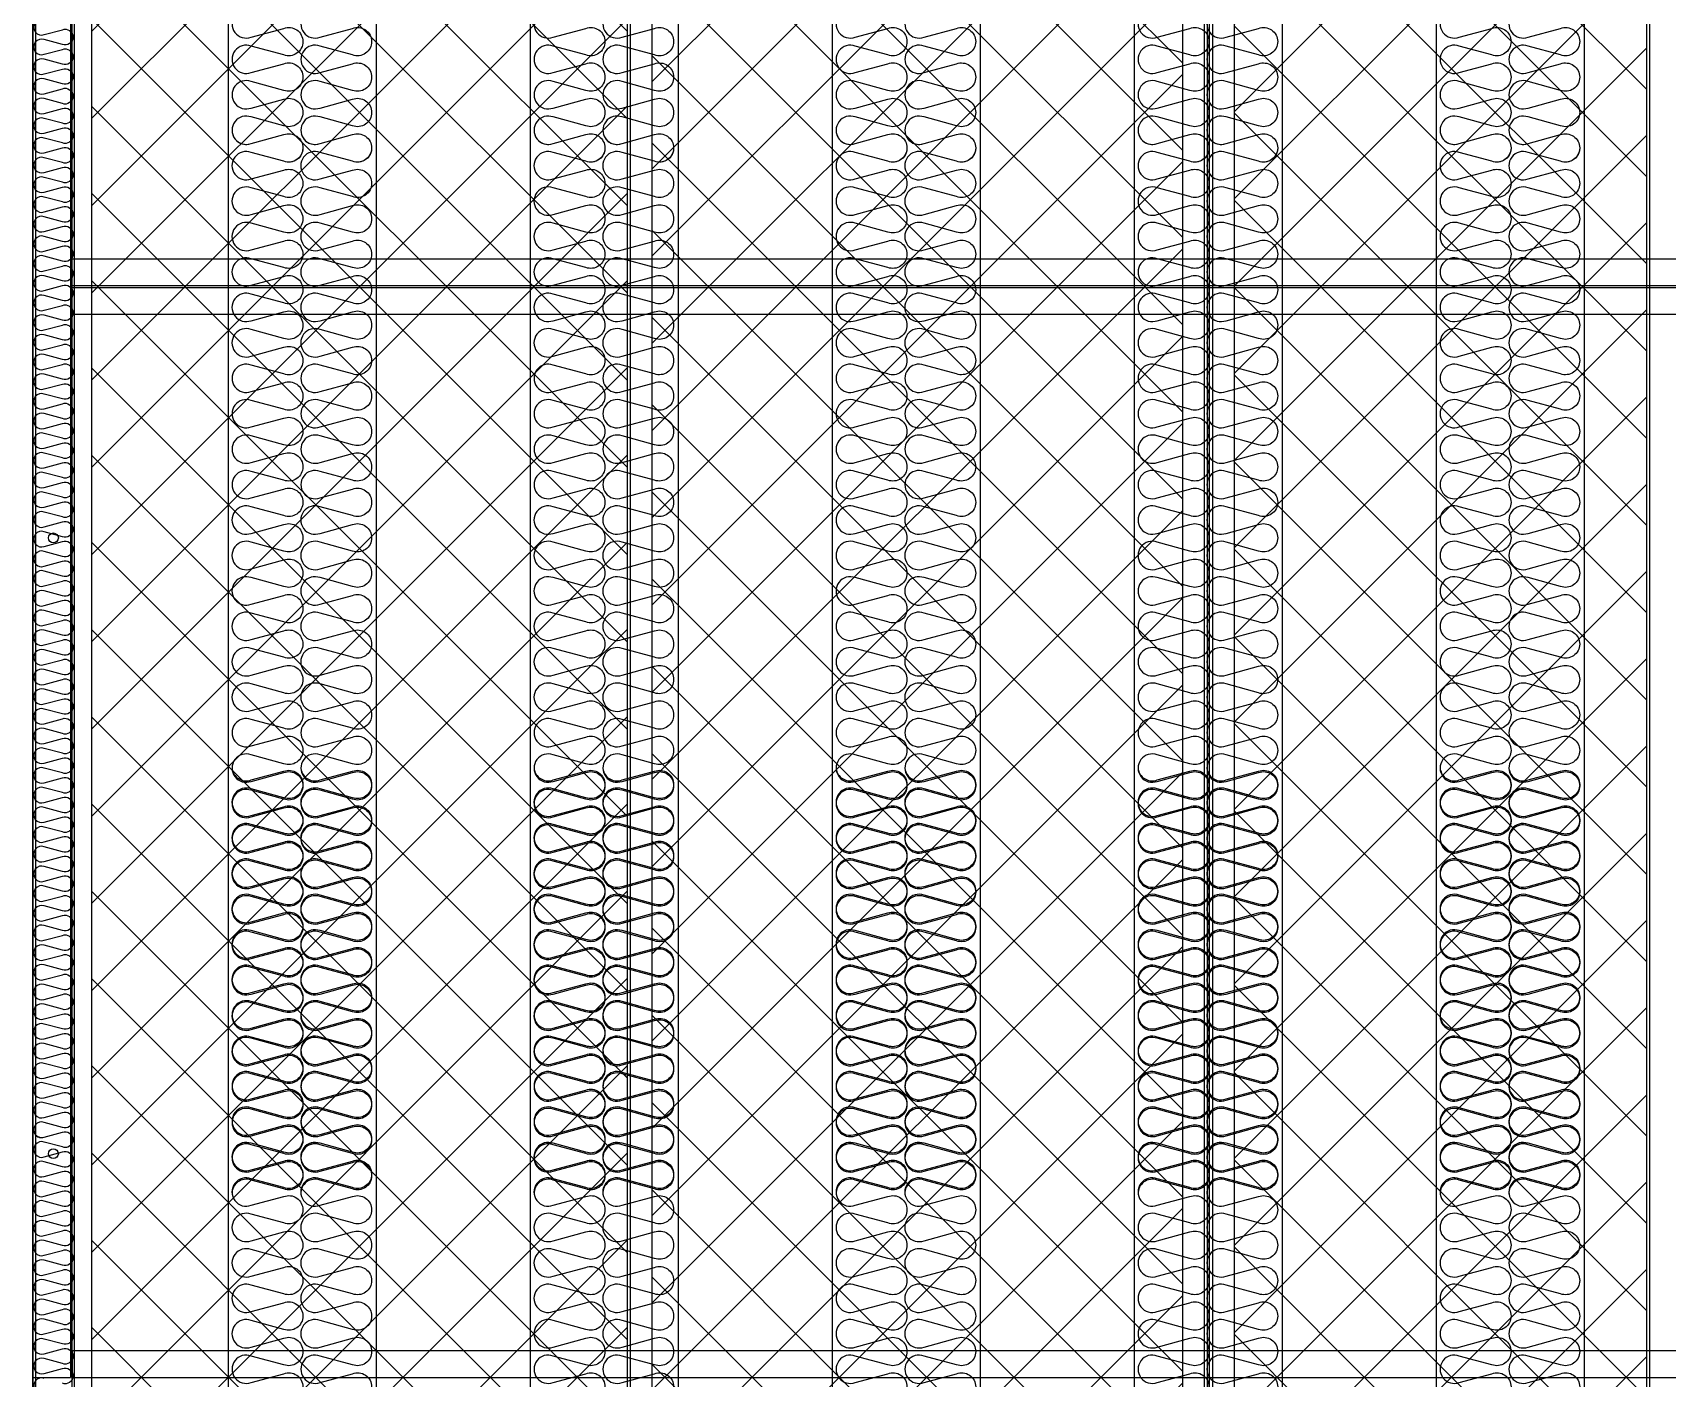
# Model space of a CAD drawing. Header units: millimetres. Extents: x 2340 to 31747, y 2051 to 22846.
# Drawn here: x 21337 to 22993, y 9236 to 10599 of the extents above; entities that cross this region are included whole.
import ezdxf

# ---------------------------------------------------------------- set-up
doc = ezdxf.new("R2010")
doc.units = ezdxf.units.MM
doc.layers.add('SMS', color=220, linetype='Continuous')

# ---------------------------------------------------------------- blocks, each defined once
blk = doc.blocks.new('sp 300rt')
at = {"color": 7}
for p, q in [((-53856.4, -79719.9), (-53856.4, -82797.9)), ((-53706.4, -79719.9), (-53706.4, -82797.9))]:
    blk.add_line(p, q, dxfattribs=at)
at = {"layer": 'SMS', "color": 5}
for points in [[(-53833, -81036.7, 1.449198), (-53833, -81063.5), (-53800.1, -81054.6, -0.524856), (-53780.6, -81068, -0.524856), (-53800.1, -81081.5), (-53833, -81072.6, 1.449198), (-53833, -81099.4), (-53800.1, -81090.5, -0.524856), (-53780.6, -81104, -0.524856), (-53800.1, -81117.4), (-53833, -81108.5, 1.449198), (-53833, -81135.3), (-53800.1, -81126.4, -0.524856), (-53780.6, -81139.9, -0.524856), (-53800.1, -81153.3), (-53833, -81144.4, 1.449198), (-53833, -81171.2), (-53800.1, -81162.3, -0.524856), (-53780.6, -81175.8, -0.417249), (-53795.1, -81190.1)], [(-53763.3, -81036.7, 1.449198), (-53763.3, -81063.5), (-53730.4, -81054.6, -0.524856), (-53711, -81068, -0.524856), (-53730.4, -81081.5), (-53763.3, -81072.6, 1.449198), (-53763.3, -81099.4), (-53730.4, -81090.5, -0.524856), (-53711, -81104, -0.524856), (-53730.4, -81117.4), (-53763.3, -81108.5, 1.449198), (-53763.3, -81135.3), (-53730.4, -81126.4, -0.524856), (-53711, -81139.9, -0.524856), (-53730.4, -81153.3), (-53763.3, -81144.4, 1.449198), (-53763.3, -81171.2), (-53730.4, -81162.3, -0.524856), (-53711, -81175.8, -0.417249), (-53725.5, -81190.1)], [(-53852, -81161.4, 0.446849), (-53833, -81171.2), (-53800.1, -81162.3, -0.524856), (-53780.6, -81175.8, -0.524856), (-53800.1, -81189.2), (-53833, -81180.3, 1.449198), (-53833, -81207.2), (-53800.1, -81198.3, -0.524856), (-53780.6, -81211.7, -0.524856), (-53800.1, -81225.1), (-53833, -81216.2, 1.449198), (-53833, -81243.1), (-53800.1, -81234.2, -0.524856), (-53780.6, -81247.6, -0.524856), (-53800.1, -81261), (-53833, -81252.1, 1.449198), (-53833, -81279), (-53800.1, -81270.1, -0.524856), (-53780.6, -81283.5, -0.524856), (-53800.1, -81296.9), (-53833, -81288, 1.449198), (-53833, -81314.9), (-53800.1, -81306, -0.524856), (-53780.6, -81319.4, -0.524856), (-53800.1, -81332.8), (-53833, -81323.9, 1.449198), (-53833, -81350.8), (-53800.1, -81341.9, -0.524856), (-53780.6, -81355.3, -0.524856), (-53800.1, -81368.8), (-53833, -81359.8, 1.449198), (-53833, -81386.7), (-53800.1, -81377.8, -0.524856), (-53780.6, -81391.2, -0.524856), (-53800.1, -81404.7), (-53833, -81395.8, 1.449198), (-53833, -81422.6), (-53800.1, -81413.7, -0.524856), (-53780.6, -81427.1, -0.524856), (-53800.1, -81440.6), (-53833, -81431.7, 1.449198), (-53833, -81458.5), (-53800.1, -81449.6, -0.524856), (-53780.6, -81463.1, -0.524856), (-53800.1, -81476.5), (-53833, -81467.6, 1.449198), (-53833, -81494.4), (-53800.1, -81485.5, -0.524856), (-53780.6, -81499, -0.524856), (-53800.1, -81512.4), (-53833, -81503.5, 1.449198), (-53833, -81530.3), (-53800.1, -81521.4, -0.524856), (-53780.6, -81534.9, -0.524856), (-53800.1, -81548.3), (-53833, -81539.4, 1.449198), (-53833, -81566.3), (-53800.1, -81557.4, -0.524856), (-53780.6, -81570.8, -0.524856), (-53800.1, -81584.2), (-53833, -81575.3, 1.449198), (-53833, -81602.2), (-53800.1, -81593.3, -0.524856), (-53780.6, -81606.7, -0.524856), (-53800.1, -81620.1), (-53833, -81611.2, 1.449198), (-53833, -81638.1), (-53800.1, -81629.2, -0.524856), (-53780.6, -81642.6, -0.524856), (-53800.1, -81656), (-53833, -81647.1, 1.449198), (-53833, -81674), (-53800.1, -81665.1, -0.524856), (-53780.6, -81678.5, -0.524856), (-53800.1, -81691.9), (-53833, -81683, 1.449198), (-53833, -81709.9), (-53800.1, -81701, -0.524856), (-53780.6, -81714.4, -0.524856), (-53800.1, -81727.9), (-53833, -81718.9, 1.449198), (-53833, -81745.8), (-53800.1, -81736.9, -0.524856), (-53780.6, -81750.3, -0.524856), (-53800.1, -81763.8), (-53833, -81754.9, 1.449198), (-53833, -81781.7), (-53800.1, -81772.8, -0.524856), (-53780.6, -81786.2, -0.524856), (-53800.1, -81799.7), (-53833, -81790.8, 1.449198), (-53833, -81817.6), (-53800.1, -81808.7, -0.524856), (-53780.6, -81822.2, -0.524856), (-53800.1, -81835.6), (-53833, -81826.7, 1.449198), (-53833, -81853.5), (-53800.1, -81844.6, -0.524856), (-53780.6, -81858.1, -0.524856), (-53800.1, -81871.5), (-53833, -81862.6, 1.449198), (-53833, -81889.4), (-53800.1, -81880.5, -0.524856), (-53780.6, -81894, -0.524856), (-53800.1, -81907.4), (-53833, -81898.5, 1.449198), (-53833, -81925.4), (-53800.1, -81916.5, -0.524856), (-53780.6, -81929.9, -0.524856), (-53800.1, -81943.3), (-53833, -81934.4, 1.449198), (-53833, -81961.3), (-53800.1, -81952.4, -0.524856), (-53780.6, -81965.8, -0.524856), (-53800.1, -81979.2), (-53833, -81970.3, 1.449198), (-53833, -81997.2), (-53800.1, -81988.3, -0.524856), (-53780.6, -82001.7, -0.524856), (-53800.1, -82015.1), (-53833, -82006.2, 1.449198), (-53833, -82033.1), (-53800.1, -82024.2, -0.524856), (-53780.6, -82037.6, -0.524856), (-53800.1, -82051), (-53833, -82042.1, 1.449198), (-53833, -82069), (-53800.1, -82060.1, -0.524856), (-53780.6, -82073.5, -0.524856), (-53800.1, -82087), (-53833, -82078, 1.449198), (-53833, -82104.9), (-53800.1, -82096, -0.524856), (-53780.6, -82109.4, -0.524856), (-53800.1, -82122.9), (-53833, -82114, 1.449198), (-53833, -82140.8), (-53800.1, -82131.9, -0.524856), (-53780.6, -82145.3, -0.524856), (-53800.1, -82158.8), (-53833, -82149.9, 1.449198), (-53833, -82176.7), (-53800.1, -82167.8, -0.524856), (-53780.6, -82181.3, -0.524856), (-53800.1, -82194.7), (-53833, -82185.8, 0.440524), (-53851.9, -82195.3, 0.440524)], [(-53782.3, -81161.4, 0.446849), (-53763.3, -81171.2), (-53730.4, -81162.3, -0.524856), (-53711, -81175.8, -0.524856), (-53730.4, -81189.2), (-53763.3, -81180.3, 1.449198), (-53763.3, -81207.2), (-53730.4, -81198.3, -0.524856), (-53711, -81211.7, -0.524856), (-53730.4, -81225.1), (-53763.3, -81216.2, 1.449198), (-53763.3, -81243.1), (-53730.4, -81234.2, -0.524856), (-53711, -81247.6, -0.524856), (-53730.4, -81261), (-53763.3, -81252.1, 1.449198), (-53763.3, -81279), (-53730.4, -81270.1, -0.524856), (-53711, -81283.5, -0.524856), (-53730.4, -81296.9), (-53763.3, -81288, 1.449198), (-53763.3, -81314.9), (-53730.4, -81306, -0.524856), (-53711, -81319.4, -0.524856), (-53730.4, -81332.8), (-53763.3, -81323.9, 1.449198), (-53763.3, -81350.8), (-53730.4, -81341.9, -0.524856), (-53711, -81355.3, -0.524856), (-53730.4, -81368.8), (-53763.3, -81359.8, 1.449198), (-53763.3, -81386.7), (-53730.4, -81377.8, -0.524856), (-53711, -81391.2, -0.524856), (-53730.4, -81404.7), (-53763.3, -81395.8, 1.449198), (-53763.3, -81422.6), (-53730.4, -81413.7, -0.524856), (-53711, -81427.1, -0.524856), (-53730.4, -81440.6), (-53763.3, -81431.7, 1.449198), (-53763.3, -81458.5), (-53730.4, -81449.6, -0.524856), (-53711, -81463.1, -0.524856), (-53730.4, -81476.5), (-53763.3, -81467.6, 1.449198), (-53763.3, -81494.4), (-53730.4, -81485.5, -0.524856), (-53711, -81499, -0.524856), (-53730.4, -81512.4), (-53763.3, -81503.5, 1.449198), (-53763.3, -81530.3), (-53730.4, -81521.4, -0.524856), (-53711, -81534.9, -0.524856), (-53730.4, -81548.3), (-53763.3, -81539.4, 1.449198), (-53763.3, -81566.3), (-53730.4, -81557.4, -0.524856), (-53711, -81570.8, -0.524856), (-53730.4, -81584.2), (-53763.3, -81575.3, 1.449198), (-53763.3, -81602.2), (-53730.4, -81593.3, -0.524856), (-53711, -81606.7, -0.524856), (-53730.4, -81620.1), (-53763.3, -81611.2, 1.449198), (-53763.3, -81638.1), (-53730.4, -81629.2, -0.524856), (-53711, -81642.6, -0.524856), (-53730.4, -81656), (-53763.3, -81647.1, 1.449198), (-53763.3, -81674), (-53730.4, -81665.1, -0.524856), (-53711, -81678.5, -0.524856), (-53730.4, -81691.9), (-53763.3, -81683, 1.449198), (-53763.3, -81709.9), (-53730.4, -81701, -0.524856), (-53711, -81714.4, -0.524856), (-53730.4, -81727.9), (-53763.3, -81718.9, 1.449198), (-53763.3, -81745.8), (-53730.4, -81736.9, -0.524856), (-53711, -81750.3, -0.524856), (-53730.4, -81763.8), (-53763.3, -81754.9, 1.449198), (-53763.3, -81781.7), (-53730.4, -81772.8, -0.524856), (-53711, -81786.2, -0.524856), (-53730.4, -81799.7), (-53763.3, -81790.8, 1.449198), (-53763.3, -81817.6), (-53730.4, -81808.7, -0.524856), (-53711, -81822.2, -0.524856), (-53730.4, -81835.6), (-53763.3, -81826.7, 1.449198), (-53763.3, -81853.5), (-53730.4, -81844.6, -0.524856), (-53711, -81858.1, -0.524856), (-53730.4, -81871.5), (-53763.3, -81862.6, 1.449198), (-53763.3, -81889.4), (-53730.4, -81880.5, -0.524856), (-53711, -81894, -0.524856), (-53730.4, -81907.4), (-53763.3, -81898.5, 1.449198), (-53763.3, -81925.4), (-53730.4, -81916.5, -0.524856), (-53711, -81929.9, -0.524856), (-53730.4, -81943.3), (-53763.3, -81934.4, 1.449198), (-53763.3, -81961.3), (-53730.4, -81952.4, -0.524856), (-53711, -81965.8, -0.524856), (-53730.4, -81979.2), (-53763.3, -81970.3, 1.449198), (-53763.3, -81997.2), (-53730.4, -81988.3, -0.524856), (-53711, -82001.7, -0.524856), (-53730.4, -82015.1), (-53763.3, -82006.2, 1.449198), (-53763.3, -82033.1), (-53730.4, -82024.2, -0.524856), (-53711, -82037.6, -0.524856), (-53730.4, -82051), (-53763.3, -82042.1, 1.449198), (-53763.3, -82069), (-53730.4, -82060.1, -0.524856), (-53711, -82073.5, -0.524856), (-53730.4, -82087), (-53763.3, -82078, 1.449198), (-53763.3, -82104.9), (-53730.4, -82096, -0.524856), (-53711, -82109.4, -0.524856), (-53730.4, -82122.9), (-53763.3, -82114, 1.449198), (-53763.3, -82140.8), (-53730.4, -82131.9, -0.524856), (-53711, -82145.3, -0.524856), (-53730.4, -82158.8), (-53763.3, -82149.9, 1.449198), (-53763.3, -82176.7), (-53730.4, -82167.8, -0.524856), (-53711, -82181.3, -0.524856), (-53730.4, -82194.7), (-53763.3, -82185.8, 0.440524), (-53782.3, -82195.3, 0.440524)], [(-53852, -81806.4, 0.446849), (-53833, -81816.2), (-53800.1, -81807.3, -0.524856), (-53780.6, -81820.8, -0.524856), (-53800.1, -81834.2), (-53833, -81825.3, 1.449198), (-53833, -81852.2), (-53800.1, -81843.3, -0.524856), (-53780.6, -81856.7, -0.524856), (-53800.1, -81870.1), (-53833, -81861.2, 1.449198), (-53833, -81888.1), (-53800.1, -81879.2, -0.524856), (-53780.6, -81892.6, -0.524856), (-53800.1, -81906), (-53833, -81897.1, 1.449198), (-53833, -81924), (-53800.1, -81915.1, -0.524856), (-53780.6, -81928.5, -0.524856), (-53800.1, -81941.9), (-53833, -81933, 1.449198), (-53833, -81959.9), (-53800.1, -81951, -0.524856), (-53780.6, -81964.4, -0.524856), (-53800.1, -81977.8), (-53833, -81968.9, 1.449198), (-53833, -81995.8), (-53800.1, -81986.9, -0.524856), (-53780.6, -82000.3, -0.524856), (-53800.1, -82013.8), (-53833, -82004.8, 1.449198), (-53833, -82031.7), (-53800.1, -82022.8, -0.524856), (-53780.6, -82036.2, -0.524856), (-53800.1, -82049.7), (-53833, -82040.8, 1.449198), (-53833, -82067.6), (-53800.1, -82058.7, -0.524856), (-53780.6, -82072.1, -0.524856), (-53800.1, -82085.6), (-53833, -82076.7, 1.449198), (-53833, -82103.5), (-53800.1, -82094.6, -0.524856), (-53780.6, -82108.1, -0.524856), (-53800.1, -82121.5), (-53833, -82112.6, 1.449198), (-53833, -82139.4), (-53800.1, -82130.5, -0.524856), (-53780.6, -82144, -0.524856), (-53800.1, -82157.4), (-53833, -82148.5, 1.449198), (-53833, -82175.3), (-53800.1, -82166.4, -0.524856), (-53780.6, -82179.9, -0.524856), (-53800.1, -82193.3), (-53833, -82184.4, 1.449198), (-53833, -82211.3), (-53800.1, -82202.4, -0.524856), (-53780.6, -82215.8, -0.524856), (-53800.1, -82229.2), (-53833, -82220.3, 1.449198), (-53833, -82247.2), (-53800.1, -82238.3, -0.524856), (-53780.6, -82251.7, -0.524856), (-53800.1, -82265.1), (-53833, -82256.2, 1.449198), (-53833, -82283.1), (-53800.1, -82274.2, -0.524856), (-53780.6, -82287.6, -0.524856), (-53800.1, -82301), (-53833, -82292.1, 1.449198), (-53833, -82319), (-53800.1, -82310.1, -0.524856), (-53780.6, -82323.5, -0.524856), (-53800.1, -82336.9), (-53833, -82328, 1.449198), (-53833, -82354.9), (-53800.1, -82346, -0.524856), (-53780.6, -82359.4, -0.524856), (-53800.1, -82372.9), (-53833, -82363.9, 1.449198), (-53833, -82390.8), (-53800.1, -82381.9, -0.524856), (-53780.6, -82395.3, -0.524856), (-53800.1, -82408.8), (-53833, -82399.9, 1.449198), (-53833, -82426.7), (-53800.1, -82417.8, -0.524856), (-53780.6, -82431.2, -0.524856)], [(-53782.3, -81806.4, 0.446849), (-53763.3, -81816.2), (-53730.4, -81807.3, -0.524856), (-53711, -81820.8, -0.524856), (-53730.4, -81834.2), (-53763.3, -81825.3, 1.449198), (-53763.3, -81852.2), (-53730.4, -81843.3, -0.524856), (-53711, -81856.7, -0.524856), (-53730.4, -81870.1), (-53763.3, -81861.2, 1.449198), (-53763.3, -81888.1), (-53730.4, -81879.2, -0.524856), (-53711, -81892.6, -0.524856), (-53730.4, -81906), (-53763.3, -81897.1, 1.449198), (-53763.3, -81924), (-53730.4, -81915.1, -0.524856), (-53711, -81928.5, -0.524856), (-53730.4, -81941.9), (-53763.3, -81933, 1.449198), (-53763.3, -81959.9), (-53730.4, -81951, -0.524856), (-53711, -81964.4, -0.524856), (-53730.4, -81977.8), (-53763.3, -81968.9, 1.449198), (-53763.3, -81995.8), (-53730.4, -81986.9, -0.524856), (-53711, -82000.3, -0.524856), (-53730.4, -82013.8), (-53763.3, -82004.8, 1.449198), (-53763.3, -82031.7), (-53730.4, -82022.8, -0.524856), (-53711, -82036.2, -0.524856), (-53730.4, -82049.7), (-53763.3, -82040.8, 1.449198), (-53763.3, -82067.6), (-53730.4, -82058.7, -0.524856), (-53711, -82072.1, -0.524856), (-53730.4, -82085.6), (-53763.3, -82076.7, 1.449198), (-53763.3, -82103.5), (-53730.4, -82094.6, -0.524856), (-53711, -82108.1, -0.524856), (-53730.4, -82121.5), (-53763.3, -82112.6, 1.449198), (-53763.3, -82139.4), (-53730.4, -82130.5, -0.524856), (-53711, -82144, -0.524856), (-53730.4, -82157.4), (-53763.3, -82148.5, 1.449198), (-53763.3, -82175.3), (-53730.4, -82166.4, -0.524856), (-53711, -82179.9, -0.524856), (-53730.4, -82193.3), (-53763.3, -82184.4, 1.449198), (-53763.3, -82211.3), (-53730.4, -82202.4, -0.524856), (-53711, -82215.8, -0.524856), (-53730.4, -82229.2), (-53763.3, -82220.3, 1.449198), (-53763.3, -82247.2), (-53730.4, -82238.3, -0.524856), (-53711, -82251.7, -0.524856), (-53730.4, -82265.1), (-53763.3, -82256.2, 1.449198), (-53763.3, -82283.1), (-53730.4, -82274.2, -0.524856), (-53711, -82287.6, -0.524856), (-53730.4, -82301), (-53763.3, -82292.1, 1.449198), (-53763.3, -82319), (-53730.4, -82310.1, -0.524856), (-53711, -82323.5, -0.524856), (-53730.4, -82336.9), (-53763.3, -82328, 1.449198), (-53763.3, -82354.9), (-53730.4, -82346, -0.524856), (-53711, -82359.4, -0.524856), (-53730.4, -82372.9), (-53763.3, -82363.9, 1.449198), (-53763.3, -82390.8), (-53730.4, -82381.9, -0.524856), (-53711, -82395.3, -0.524856), (-53730.4, -82408.8), (-53763.3, -82399.9, 1.449198), (-53763.3, -82426.7), (-53730.4, -82417.8, -0.524856), (-53711, -82431.2, -0.524856)], [(-53833, -82185.8, 1.449198), (-53833, -82212.6), (-53800.1, -82203.7, -0.524856), (-53780.6, -82217.2, -0.524856), (-53800.1, -82230.6), (-53833, -82221.7, 0.54148), (-53852.4, -82235.9, 0.54148)], [(-53763.3, -82185.8, 1.449198), (-53763.3, -82212.6), (-53730.4, -82203.7, -0.524856), (-53711, -82217.2, -0.524856), (-53730.4, -82230.6), (-53763.3, -82221.7, 0.54148), (-53782.8, -82235.9, 0.54148)]]:
    blk.add_lwpolyline(points, format="xyb", dxfattribs=at)
blk = doc.blocks.new('SCR 300')
at = {"ltscale": 500}
h = blk.add_hatch(dxfattribs=at)
h.set_pattern_fill('ANSI37', color=251, scale=500)
h.set_pattern_definition([(45, (-85149.36, -101779.02), (-44.19417, 44.19417), []), (135, (-85149.36, -101779.02), (-44.19417, -44.19417), [])])
h.paths.add_polyline_path([(-57346.5, -86135.2), (-57889.3, -86135.2), (-57889.3, -89168.2), (-57346.5, -89168.2)])
h = blk.add_hatch(dxfattribs=at)
h.set_pattern_fill('ANSI37', color=251, scale=500)
h.set_pattern_definition([(45, (-84972.36, -101779.02), (-44.19417, 44.19417), []), (135, (-84972.36, -101779.02), (-44.19417, -44.19417), [])])
h.paths.add_polyline_path([(-56783.9, -86135.2), (-57321.5, -86135.2), (-57321.5, -89168.2), (-56783.9, -89168.2)])
h = blk.add_hatch(dxfattribs=at)
h.set_pattern_fill('ANSI37', color=251, scale=500)
h.set_pattern_definition([(45, (-85324.46, -101779.02), (-44.19417, 44.19417), []), (135, (-85324.46, -101779.02), (-44.19417, -44.19417), [])])
h.paths.add_polyline_path([(-56731.6, -89168.2), (-56313.8, -89168.2), (-56313.8, -86135.2), (-56731.6, -86135.2)])
at = {"color": 251, "ltscale": 500}
for p, q in [((-57945.8, -86073.7), (-57945.8, -89229.7)), ((-56758.8, -86073.7), (-56758.8, -89229.7)), ((-56756.8, -86073.7), (-56756.8, -89229.7)), ((-57909.3, -86110.2), (-57909.3, -89193.2)), ((-57906.8, -86112.7), (-57906.8, -89190.7)), ((-57889.3, -86112.7), (-57889.3, -89190.7)), ((-56783.9, -86112.7), (-56783.9, -89190.7)), ((-56761.9, -86112.7), (-56761.9, -89190.7)), ((-56753.6, -86112.7), (-56753.6, -89190.7)), ((-56731.6, -86112.7), (-56731.6, -89190.7)), ((-57346.5, -86135.2), (-57346.5, -89168.2)), ((-57343.5, -86135.2), (-57343.5, -89168.2)), ((-57321.5, -86135.2), (-57321.5, -89168.2)), ((-56313.8, -86135.2), (-56313.8, -89168.2)), ((-56310.8, -86135.2), (-56310.8, -89168.2))]:
    blk.add_line(p, q, dxfattribs=at)
for centre in [(-57927.8, -87963.7), (-57927.8, -88587.7)]:
    blk.add_circle(centre, 5, dxfattribs=at)
blk = doc.blocks.new('2')
for p, q in [((21337, 11980.2), (21337, 8780.2)), ((21337, 11623.9), (21337, 9236.5)), ((21375.2, 11623.9), (21375.2, 9236.5)), ((21375.2, 10370.1), (24599.7, 10370.1)), ((21375.2, 10342.9), (24599.7, 10342.9)), ((21375.2, 10341), (24599.7, 10341)), ((21375.2, 10313.8), (24599.7, 10313.8)), ((21377, 9263.8), (24597.9, 9263.8)), ((21377, 9263.8), (21377, 9236.5)), ((21337, 9236.5), (21375.2, 9236.5)), ((21377, 9236.5), (24597.9, 9236.5))]:
    blk.add_line(p, q)
at = {"color": 7}
for p, q in [((21337, 11980.2), (21337, 8780.2)), ((21379, 11980.2), (21379, 8860.2))]:
    blk.add_line(p, q, dxfattribs=at)
at = {"ltscale": 500, "elevation": 0}
blk.add_lwpolyline([(21337, 11689.2), (24637.9, 11689.2), (24637.9, 8780.1), (21337, 8780.1)], close=True, dxfattribs=at)
at = {"layer": 'SMS', "color": 5}
for points in [[(21348.8, 10612.1, 1.449198), (21348.8, 10597.2), (21367.1, 10602.1, -0.524856), (21377.9, 10594.6, -0.524856), (21367.1, 10587.2), (21348.8, 10592.1, 1.449198), (21348.8, 10577.2), (21367.1, 10582.2, -0.524856), (21377.9, 10574.7, -0.524856), (21367.1, 10567.2), (21348.8, 10572.2, 1.449198), (21348.8, 10557.3), (21367.1, 10562.2, -0.524856), (21377.9, 10554.7, -0.524856), (21367.1, 10547.3), (21348.8, 10552.2, 1.449198), (21348.8, 10537.3), (21367.1, 10542.3, -0.524856), (21377.9, 10534.8, -0.524856), (21367.1, 10527.3), (21348.8, 10532.3, 1.449198), (21348.8, 10517.4), (21367.1, 10522.3, -0.524856), (21377.9, 10514.8, -0.524856), (21367.1, 10507.4), (21348.8, 10512.3, 1.449198), (21348.8, 10497.4), (21367.1, 10502.4, -0.524856), (21377.9, 10494.9, -0.524856), (21367.1, 10487.4), (21348.8, 10492.4, 1.449198), (21348.8, 10477.5), (21367.1, 10482.4, -0.524856), (21377.9, 10474.9, -0.524856), (21367.1, 10467.5), (21348.8, 10472.4, 1.449198), (21348.8, 10457.5), (21367.1, 10462.5, -0.524856), (21377.9, 10455, -0.524856), (21367.1, 10447.5), (21348.8, 10452.5, 1.449198), (21348.8, 10437.6), (21367.1, 10442.5, -0.524856), (21377.9, 10435, -0.524856), (21367.1, 10427.6), (21348.8, 10432.5, 1.449198), (21348.8, 10417.6), (21367.1, 10422.6, -0.524856), (21377.9, 10415.1, -0.524856), (21367.1, 10407.6), (21348.8, 10412.6, 1.449198), (21348.8, 10397.7), (21367.1, 10402.6, -0.524856), (21377.9, 10395.1, -0.524856), (21367.1, 10387.7), (21348.8, 10392.6, 1.449198), (21348.8, 10377.7), (21367.1, 10382.7, -0.524856), (21377.9, 10375.2, -0.524856), (21367.1, 10367.7), (21348.8, 10372.7, 1.449198), (21348.8, 10357.8), (21367.1, 10362.7, -0.524856), (21377.9, 10355.2, -0.524856), (21367.1, 10347.8), (21348.8, 10352.7, 1.449198), (21348.8, 10337.8), (21367.1, 10342.8, -0.524856), (21377.9, 10335.3, -0.524856), (21367.1, 10327.8), (21348.8, 10332.8, 1.449198), (21348.8, 10317.9), (21367.1, 10322.8, -0.524856), (21377.9, 10315.3, -0.524856), (21367.1, 10307.9), (21348.8, 10312.8, 1.449198), (21348.8, 10297.9), (21367.1, 10302.9, -0.524856), (21377.9, 10295.4, -0.524856), (21367.1, 10287.9), (21348.8, 10292.9, 1.449198), (21348.8, 10278), (21367.1, 10282.9, -0.524856), (21377.9, 10275.4, -0.524856), (21367.1, 10268), (21348.8, 10272.9, 1.449198), (21348.8, 10258), (21367.1, 10263, -0.524856), (21377.9, 10255.5, -0.524856), (21367.1, 10248), (21348.8, 10253, 1.449198), (21348.8, 10238.1), (21367.1, 10243, -0.524856), (21377.9, 10235.5, -0.524856), (21367.1, 10228.1), (21348.8, 10233, 1.449198), (21348.8, 10218.1), (21367.1, 10223.1, -0.524856), (21377.9, 10215.6, -0.524856), (21367.1, 10208.1), (21348.8, 10213.1, 1.449198), (21348.8, 10198.2), (21367.1, 10203.1, -0.524856), (21377.9, 10195.6, -0.524856), (21367.1, 10188.2), (21348.8, 10193.1, 1.449198), (21348.8, 10178.2), (21367.1, 10183.2, -0.524856), (21377.9, 10175.7, -0.524856), (21367.1, 10168.2), (21348.8, 10173.2, 1.449198), (21348.8, 10158.3), (21367.1, 10163.2, -0.524856), (21377.9, 10155.7, -0.524856), (21367.1, 10148.3), (21348.8, 10153.2, 1.449198), (21348.8, 10138.3), (21367.1, 10143.3, -0.524856), (21377.9, 10135.8, -0.524856), (21367.1, 10128.3), (21348.8, 10133.3, 1.449198), (21348.8, 10118.4), (21367.1, 10123.3, -0.524856), (21377.9, 10115.8, -0.524856), (21367.1, 10108.4), (21348.8, 10113.3, 1.449198), (21348.8, 10098.4), (21367.1, 10103.4, -0.524856), (21377.9, 10095.9, -0.524856), (21367.1, 10088.4), (21348.8, 10093.4, 1.449198), (21348.8, 10078.5), (21367.1, 10083.4, -0.524856), (21377.9, 10075.9, -0.524856), (21367.1, 10068.5), (21348.8, 10073.4, 1.449198), (21348.8, 10058.5), (21367.1, 10063.5, -0.524856), (21377.9, 10056, -0.417249), (21369.8, 10048)], [(21338.2, 10064, 0.446849), (21348.8, 10058.5), (21367.1, 10063.5, -0.524856), (21377.9, 10056, -0.524856), (21367.1, 10048.5), (21348.8, 10053.5, 1.449198), (21348.8, 10038.6), (21367.1, 10043.5, -0.524856), (21377.9, 10036, -0.524856), (21367.1, 10028.6), (21348.8, 10033.5, 1.449198), (21348.8, 10018.6), (21367.1, 10023.6, -0.524856), (21377.9, 10016.1, -0.524856), (21367.1, 10008.6), (21348.8, 10013.6, 1.449198), (21348.8, 9998.7), (21367.1, 10003.6, -0.524856), (21377.9, 9996.1, -0.524856), (21367.1, 9988.7), (21348.8, 9993.6, 1.449198), (21348.8, 9978.7), (21367.1, 9983.7, -0.524856), (21377.9, 9976.2, -0.524856), (21367.1, 9968.7), (21348.8, 9973.7, 1.449198), (21348.8, 9958.8), (21367.1, 9963.7, -0.524856), (21377.9, 9956.2, -0.524856), (21367.1, 9948.8), (21348.8, 9953.7, 1.449198), (21348.8, 9938.8), (21367.1, 9943.8, -0.524856), (21377.9, 9936.3, -0.524856), (21367.1, 9928.8), (21348.8, 9933.8, 1.449198), (21348.8, 9918.9), (21367.1, 9923.8, -0.524856), (21377.9, 9916.3, -0.524856), (21367.1, 9908.9), (21348.8, 9913.8, 1.449198), (21348.8, 9898.9), (21367.1, 9903.9, -0.524856), (21377.9, 9896.4, -0.524856), (21367.1, 9888.9), (21348.8, 9893.9, 1.449198), (21348.8, 9879), (21367.1, 9883.9, -0.524856), (21377.9, 9876.4, -0.524856), (21367.1, 9869), (21348.8, 9873.9, 1.449198), (21348.8, 9859), (21367.1, 9864, -0.524856), (21377.9, 9856.5, -0.524856), (21367.1, 9849), (21348.8, 9854, 1.449198), (21348.8, 9839.1), (21367.1, 9844, -0.524856), (21377.9, 9836.5, -0.524856), (21367.1, 9829.1), (21348.8, 9834, 1.449198), (21348.8, 9819.1), (21367.1, 9824.1, -0.524856), (21377.9, 9816.6, -0.524856), (21367.1, 9809.1), (21348.8, 9814.1, 1.449198), (21348.8, 9799.2), (21367.1, 9804.1, -0.524856), (21377.9, 9796.6, -0.524856), (21367.1, 9789.2), (21348.8, 9794.1, 1.449198), (21348.8, 9779.2), (21367.1, 9784.2, -0.524856), (21377.9, 9776.7, -0.524856), (21367.1, 9769.2), (21348.8, 9774.2, 1.449198), (21348.8, 9759.3), (21367.1, 9764.2, -0.524856), (21377.9, 9756.7, -0.524856), (21367.1, 9749.3), (21348.8, 9754.2, 1.449198), (21348.8, 9739.3), (21367.1, 9744.3, -0.524856), (21377.9, 9736.8, -0.524856), (21367.1, 9729.3), (21348.8, 9734.3, 1.449198), (21348.8, 9719.4), (21367.1, 9724.3, -0.524856), (21377.9, 9716.8, -0.524856), (21367.1, 9709.4), (21348.8, 9714.3, 1.449198), (21348.8, 9699.4), (21367.1, 9704.4, -0.524856), (21377.9, 9696.9, -0.524856), (21367.1, 9689.4), (21348.8, 9694.4, 1.449198), (21348.8, 9679.5), (21367.1, 9684.4, -0.524856), (21377.9, 9676.9, -0.524856), (21367.1, 9669.5), (21348.8, 9674.4, 1.449198), (21348.8, 9659.5), (21367.1, 9664.5, -0.524856), (21377.9, 9657, -0.524856), (21367.1, 9649.5), (21348.8, 9654.5, 1.449198), (21348.8, 9639.6), (21367.1, 9644.5, -0.524856), (21377.9, 9637, -0.524856), (21367.1, 9629.6), (21348.8, 9634.5, 1.449198), (21348.8, 9619.6), (21367.1, 9624.6, -0.524856), (21377.9, 9617.1, -0.524856), (21367.1, 9609.6), (21348.8, 9614.6, 1.449198), (21348.8, 9599.7), (21367.1, 9604.6, -0.524856), (21377.9, 9597.1, -0.524856), (21367.1, 9589.7), (21348.8, 9594.6, 1.449198), (21348.8, 9579.7), (21367.1, 9584.7, -0.524856), (21377.9, 9577.2, -0.524856), (21367.1, 9569.7), (21348.8, 9574.7, 1.449198), (21348.8, 9559.8), (21367.1, 9564.7, -0.524856), (21377.9, 9557.2, -0.524856), (21367.1, 9549.8), (21348.8, 9554.7, 1.449198), (21348.8, 9539.8), (21367.1, 9544.8, -0.524856), (21377.9, 9537.3, -0.524856), (21367.1, 9529.8), (21348.8, 9534.8, 1.449198), (21348.8, 9519.9), (21367.1, 9524.8, -0.524856), (21377.9, 9517.3, -0.524856), (21367.1, 9509.9), (21348.8, 9514.8, 1.449198), (21348.8, 9499.9), (21367.1, 9504.9, -0.524856), (21377.9, 9497.4, -0.524856), (21367.1, 9489.9), (21348.8, 9494.9, 1.449198), (21348.8, 9480), (21367.1, 9484.9, -0.524856), (21377.9, 9477.4, -0.417249), (21369.8, 9469.5)], [(21338.2, 9485.4, 0.446849), (21348.8, 9480), (21367.1, 9484.9, -0.524856), (21377.9, 9477.4, -0.524856), (21367.1, 9470), (21348.8, 9474.9, 1.449198), (21348.8, 9460), (21367.1, 9465, -0.524856), (21377.9, 9457.5, -0.524856), (21367.1, 9450), (21348.8, 9455, 1.449198), (21348.8, 9440.1), (21367.1, 9445, -0.524856), (21377.9, 9437.5, -0.524856), (21367.1, 9430.1), (21348.8, 9435, 1.449198), (21348.8, 9420.1), (21367.1, 9425.1, -0.524856), (21377.9, 9417.6, -0.524856), (21367.1, 9410.1), (21348.8, 9415.1, 1.449198), (21348.8, 9400.2), (21367.1, 9405.1, -0.524856), (21377.9, 9397.6, -0.524856), (21367.1, 9390.2), (21348.8, 9395.1, 1.449198), (21348.8, 9380.2), (21367.1, 9385.2, -0.524856), (21377.9, 9377.7, -0.524856), (21367.1, 9370.2), (21348.8, 9375.2, 1.449198), (21348.8, 9360.3), (21367.1, 9365.2, -0.524856), (21377.9, 9357.7, -0.524856), (21367.1, 9350.3), (21348.8, 9355.2, 1.449198), (21348.8, 9340.3), (21367.1, 9345.3, -0.524856), (21377.9, 9337.8, -0.524856), (21367.1, 9330.3), (21348.8, 9335.3, 1.449198), (21348.8, 9320.4), (21367.1, 9325.3, -0.524856), (21377.9, 9317.8, -0.524856), (21367.1, 9310.4), (21348.8, 9315.3, 1.449198), (21348.8, 9300.4), (21367.1, 9305.4, -0.524856), (21377.9, 9297.9, -0.524856), (21367.1, 9290.4), (21348.8, 9295.4, 1.449198), (21348.8, 9280.5), (21367.1, 9285.4, -0.524856), (21377.9, 9277.9, -0.524856), (21367.1, 9270.5), (21348.8, 9275.4, 1.449198), (21348.8, 9260.5), (21367.1, 9265.5, -0.524856), (21377.9, 9258, -0.524856), (21367.1, 9250.5), (21348.8, 9255.5, 1.449198), (21348.8, 9240.6), (21367.1, 9245.5, -0.524856), (21377.9, 9238, -0.524856), (21367.1, 9230.6)], [(21348.8, 9235.5, 1.449198), (21348.8, 9220.6)]]:
    blk.add_lwpolyline(points, format="xyb", dxfattribs=at)
for name, p in [('SCR 300', (79285.8, 98050.9)), ('sp 300rt', (75391.4, 91658.1)), ('sp 300rt', (75697.4, 91658.1)), ('sp 300rt', (76003.4, 91658.1)), ('sp 300rt', (76309.4, 91658.1)), ('sp 300rt', (76615.4, 91658.1))]:
    blk.add_blockref(name, p)

msp = doc.modelspace()

# ---------------------------------------------------------------- block references
msp.add_blockref('2', (0, 0))

doc.saveas('drawing.dxf')
